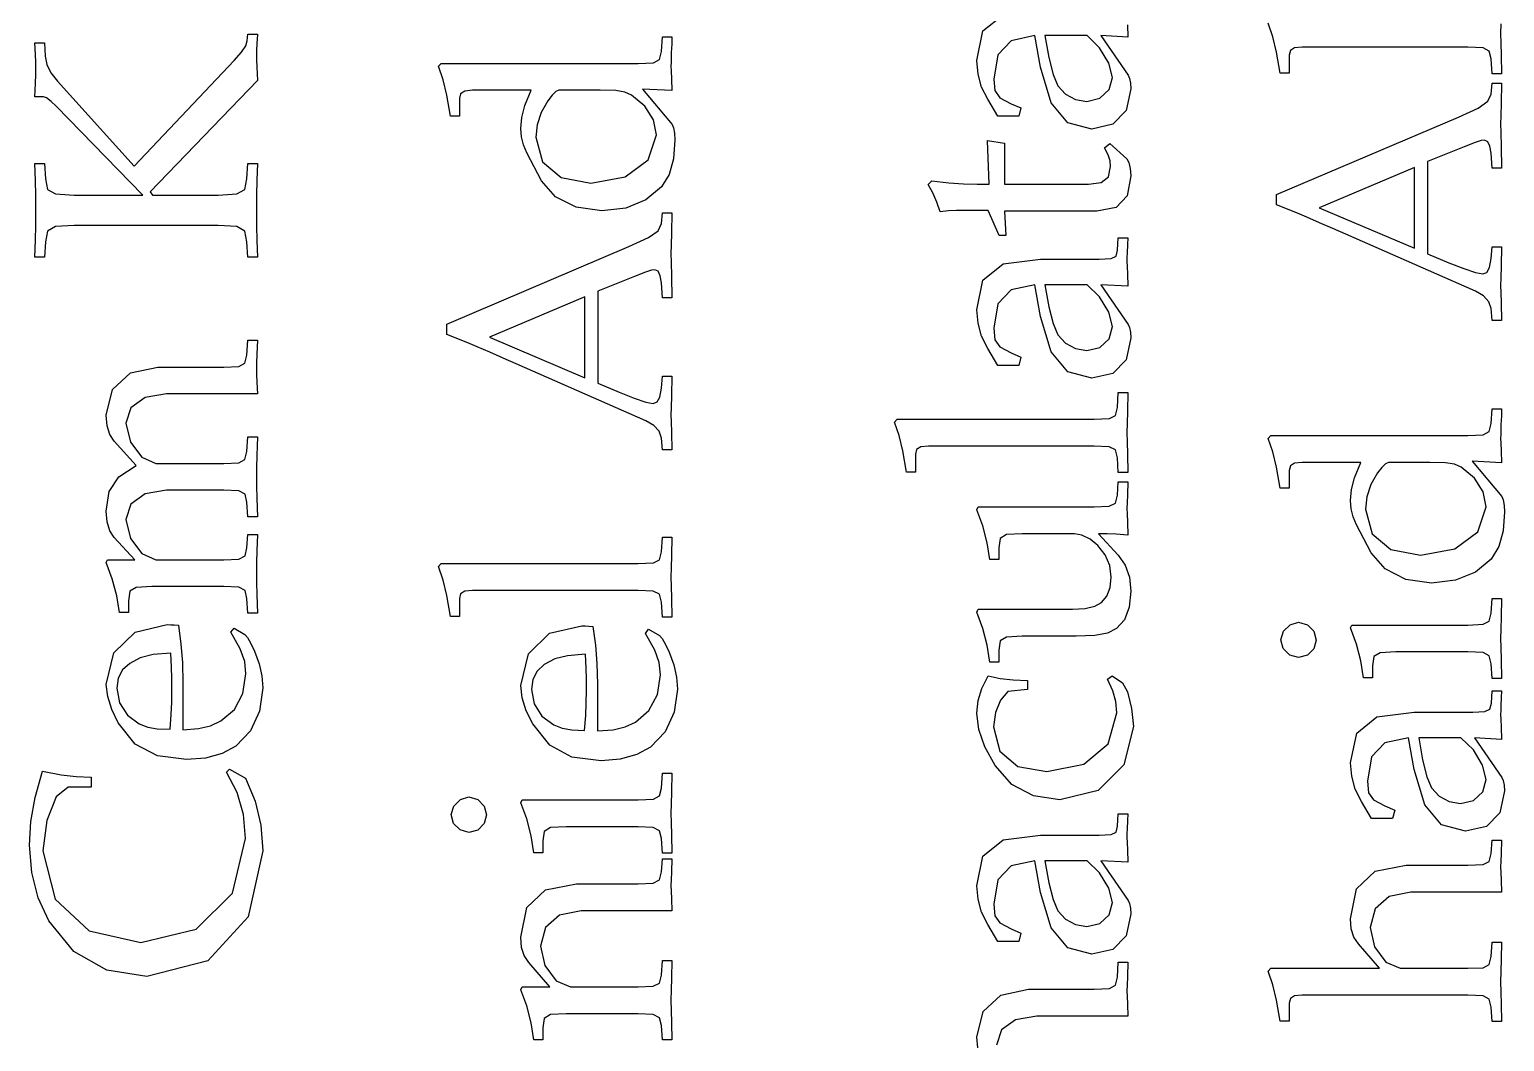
# Model space of a CAD drawing. Header units: metres. Extents: x -185 to 1201, y -340 to 309.
# Drawn here: x 918.22 to 963.02, y 42.49 to 73.24 of the extents above; entities that cross this region are included whole.
import ezdxf

# ---------------------------------------------------------------- set-up
doc = ezdxf.new("R2010")
doc.units = ezdxf.units.M

msp = doc.modelspace()

# ---------------------------------------------------------------- linework, layer by layer
for p, q in [((947.178, 73.192), (947.794, 73.681)), ((924.829, 72.8939), (924.848, 73.098)), ((924.848, 73.098), (925.14, 73.098)), ((925.14, 73.098), (925.124, 72.8002)), ((946.992, 72.2925), (947.178, 73.192)), ((948.751, 73.0508), (948.035, 72.8982)), ((948.926, 72.0883), (948.751, 73.0508)), ((950.346, 73.0508), (949.062, 73.0508)), ((949.062, 73.0508), (949.178, 72.3829)), ((950.722, 72.6796), (950.346, 73.0508)), ((951.58, 73.0023), (950.754, 73.0508)), ((950.754, 73.0508), (951.59, 71.8453)), ((951.564, 73.3803), (951.58, 73.0023)), ((955.985, 73.0181), (955.844, 73.4307)), ((962.905, 73.4098), (962.902, 73.1196)), ((962.902, 73.1196), (962.905, 72.8366)), ((918.399, 72.4826), (918.383, 72.8355)), ((918.383, 72.8355), (918.675, 72.8355)), ((918.675, 72.8355), (918.694, 72.4272)), ((924.657, 72.5489), (924.784, 72.7397)), ((924.784, 72.7397), (924.829, 72.8939)), ((925.114, 72.6083), (925.111, 72.466)), ((925.124, 72.8002), (925.114, 72.6083)), ((937.41, 72.5668), (937.44, 73.014)), ((937.44, 73.014), (937.731, 73.014)), ((937.719, 72.651), (937.712, 72.5473)), ((937.724, 72.813), (937.719, 72.651)), ((937.731, 73.014), (937.724, 72.813)), ((948.035, 72.8982), (947.633, 72.4711)), ((951.003, 72.2133), (950.722, 72.6796)), ((956.095, 72.5535), (955.985, 73.0181)), ((956.514, 72.5992), (956.476, 72.4585)), ((956.641, 72.6774), (956.514, 72.5992)), ((956.874, 72.7015), (956.641, 72.6774)), ((961.91, 72.7015), (956.874, 72.7015)), ((962.366, 72.6796), (961.91, 72.7015)), ((962.556, 72.5842), (962.366, 72.6796)), ((962.61, 72.3418), (962.556, 72.5842)), ((962.905, 72.8366), (962.915, 72.4563)), ((918.409, 72.2421), (918.399, 72.4826)), ((918.412, 72.0577), (918.409, 72.2421)), ((918.694, 72.4272), (918.74, 72.1766)), ((918.74, 72.1766), (918.862, 71.926)), ((921.397, 69.0827), (924.43, 72.291)), ((924.43, 72.291), (924.657, 72.5489)), ((925.111, 72.466), (925.114, 72.3292)), ((925.114, 72.3292), (925.124, 72.0973)), ((930.644, 72.1195), (930.722, 72.207)), ((930.722, 72.207), (936.71, 72.207)), ((936.71, 72.207), (937.169, 72.229)), ((937.169, 72.229), (937.354, 72.3244)), ((937.354, 72.3244), (937.41, 72.5668)), ((937.703, 72.229), (937.702, 72.1293)), ((937.705, 72.3698), (937.703, 72.229)), ((937.712, 72.5473), (937.705, 72.3698)), ((947.028, 71.8795), (946.992, 72.2925)), ((947.633, 72.4711), (947.507, 71.7286)), ((949.178, 72.3829), (949.309, 71.8683)), ((951.114, 71.7773), (951.003, 72.2133)), ((956.204, 71.914), (956.095, 72.5535)), ((956.476, 72.4585), (956.476, 71.914)), ((962.64, 71.8946), (962.61, 72.3418)), ((962.915, 72.4563), (962.931, 71.8946)), ((918.399, 71.5961), (918.409, 71.868)), ((918.409, 71.868), (918.412, 72.0577)), ((918.862, 71.926), (919.064, 71.6689)), ((925.14, 71.6883), (921.883, 68.3049)), ((925.124, 72.0973), (925.14, 71.6883)), ((930.785, 71.7069), (930.644, 72.1195)), ((930.895, 71.2424), (930.785, 71.7069)), ((937.702, 72.1293), (937.705, 71.9719)), ((937.705, 71.9719), (937.715, 71.7389)), ((937.715, 71.7389), (937.731, 71.3806)), ((947.137, 71.4902), (947.028, 71.8795)), ((947.507, 71.7286), (947.541, 71.3811)), ((949.247, 71.0142), (948.926, 72.0883)), ((949.309, 71.8683), (949.451, 71.5244)), ((951.007, 71.411), (951.114, 71.7773)), ((951.59, 71.8453), (951.632, 71.7502)), ((951.632, 71.7502), (951.659, 71.6098)), ((956.476, 71.914), (956.204, 71.914)), ((962.931, 71.8946), (962.64, 71.8946)), ((918.383, 71.1924), (918.399, 71.5961)), ((919.064, 71.6689), (921.397, 69.0827)), ((931.004, 70.6028), (930.895, 71.2424)), ((931.314, 71.2881), (931.276, 71.1473)), ((931.441, 71.3662), (931.314, 71.2881)), ((931.674, 71.3904), (931.441, 71.3662)), ((933.454, 71.3904), (931.674, 71.3904)), ((933.265, 70.924), (933.454, 71.3904)), ((934.091, 71.2391), (933.959, 71.0695)), ((934.207, 71.3504), (934.091, 71.2391)), ((934.299, 71.3904), (934.207, 71.3504)), ((935.554, 71.3904), (934.299, 71.3904)), ((936.032, 71.3806), (935.554, 71.3904)), ((936.3, 71.3385), (936.032, 71.3806)), ((936.506, 71.2445), (936.3, 71.3385)), ((936.906, 70.9125), (936.506, 71.2445)), ((937.731, 71.3806), (936.837, 71.4293)), ((936.837, 71.4293), (937.741, 70.3501)), ((947.322, 71.1161), (947.137, 71.4902)), ((947.541, 71.3811), (947.693, 71.1655)), ((949.451, 71.5244), (949.683, 71.2756)), ((949.683, 71.2756), (949.988, 71.1089)), ((950.728, 71.1485), (951.007, 71.411)), ((951.668, 71.4369), (951.527, 70.7737)), ((951.659, 71.6098), (951.668, 71.4369)), ((962.513, 71.0576), (962.61, 71.2758)), ((962.61, 71.2758), (962.64, 71.6063)), ((962.64, 71.6063), (962.931, 71.6063)), ((962.931, 71.6063), (962.915, 70.9967)), ((918.646, 71.1924), (918.383, 71.1924)), ((918.733, 71.1582), (918.646, 71.1924)), ((918.872, 71.0549), (918.733, 71.1582)), ((919.025, 70.9105), (918.872, 71.0549)), ((921.66, 68.2077), (919.025, 70.9105)), ((931.276, 71.1473), (931.276, 70.6028)), ((933.169, 70.5636), (933.265, 70.924)), ((933.959, 71.0695), (933.762, 70.7156)), ((937.17, 70.4941), (936.906, 70.9125)), ((947.633, 70.6008), (947.322, 71.1161)), ((947.693, 71.1655), (948.032, 70.98)), ((948.032, 70.98), (948.333, 70.8536)), ((948.333, 70.8536), (948.265, 70.6008)), ((949.752, 70.4046), (949.247, 71.0142)), ((949.988, 71.1089), (950.336, 71.0481)), ((950.336, 71.0481), (950.728, 71.1485)), ((961.619, 70.5758), (962.222, 70.8523)), ((962.222, 70.8523), (962.513, 71.0576)), ((962.915, 70.9967), (962.905, 70.6183)), ((931.276, 70.6028), (931.004, 70.6028)), ((933.142, 70.2334), (933.169, 70.5636)), ((933.641, 70.3443), (933.599, 69.9709)), ((933.762, 70.7156), (933.641, 70.3443)), ((937.265, 70.039), (937.17, 70.4941)), ((937.741, 70.3501), (937.779, 70.2529)), ((948.265, 70.6008), (947.633, 70.6008)), ((950.482, 70.2119), (949.752, 70.4046)), ((951.122, 70.3567), (950.482, 70.2119)), ((951.527, 70.7737), (951.122, 70.3567)), ((956.097, 68.223), (961.619, 70.5758)), ((962.905, 70.6183), (962.902, 70.3716)), ((962.902, 70.3716), (962.905, 70.1077)), ((933.162, 69.9792), (933.142, 70.2334)), ((933.223, 69.7358), (933.162, 69.9792)), ((933.599, 69.9709), (933.8, 69.219)), ((937.007, 69.2781), (937.265, 70.039)), ((937.779, 70.2529), (937.807, 70.0843)), ((937.807, 70.0843), (937.819, 69.8834)), ((962.905, 70.1077), (962.915, 69.6796)), ((933.327, 69.4945), (933.223, 69.7358)), ((933.774, 68.639), (933.327, 69.4945)), ((937.819, 69.8834), (937.776, 69.3076)), ((947.371, 68.5371), (947.312, 69.8691)), ((947.312, 69.8691), (947.837, 69.7816)), ((947.837, 69.7816), (947.837, 68.5371)), ((950.871, 69.6454), (951.036, 69.7719)), ((950.983, 69.4276), (950.871, 69.6454)), ((951.036, 69.7719), (951.551, 69.3052)), ((961.794, 69.6716), (960.676, 69.2244)), ((962.128, 69.8023), (961.794, 69.6716)), ((962.309, 69.8618), (962.128, 69.8023)), ((962.416, 69.8758), (962.309, 69.8618)), ((962.51, 69.8286), (962.416, 69.8758)), ((962.575, 69.6929), (962.51, 69.8286)), ((962.61, 69.4772), (962.575, 69.6929)), ((962.64, 69.0203), (962.61, 69.4772)), ((962.915, 69.6796), (962.931, 69.0203)), ((918.399, 68.6506), (918.383, 69.1702)), ((918.383, 69.1702), (918.675, 69.1702)), ((918.675, 69.1702), (918.704, 68.7035)), ((924.819, 68.7035), (924.848, 69.1702)), ((924.848, 69.1702), (925.14, 69.1702)), ((925.14, 69.1702), (925.124, 68.6571)), ((933.8, 69.219), (934.371, 68.7394)), ((936.307, 68.7614), (937.007, 69.2781)), ((937.776, 69.3076), (937.642, 68.8356)), ((951.04, 69.2508), (950.983, 69.4276)), ((950.987, 68.7647), (951.055, 69.0719)), ((951.055, 69.0719), (951.04, 69.2508)), ((951.551, 69.3052), (951.612, 69.1953)), ((951.612, 69.1953), (951.653, 69.0099)), ((951.653, 69.0099), (951.668, 68.7899)), ((960.287, 69.0494), (957.39, 67.8244)), ((960.287, 66.5896), (960.287, 69.0494)), ((960.676, 69.2244), (960.676, 66.4244)), ((962.931, 69.0203), (962.64, 69.0203)), ((918.409, 68.2023), (918.399, 68.6506)), ((918.704, 68.7035), (918.767, 68.3784)), ((924.759, 68.3784), (924.819, 68.7035)), ((925.124, 68.6571), (925.114, 68.2088)), ((934.194, 68.1514), (933.774, 68.639)), ((934.371, 68.7394), (935.272, 68.5709)), ((935.272, 68.5709), (936.307, 68.7614)), ((937.642, 68.8356), (937.41, 68.4543)), ((945.514, 68.5274), (945.621, 68.6441)), ((945.621, 68.6441), (946.141, 68.5818)), ((946.141, 68.5818), (946.591, 68.5475)), ((946.591, 68.5475), (947.001, 68.5371)), ((950.385, 68.5371), (950.77, 68.5915)), ((950.77, 68.5915), (950.987, 68.7647)), ((951.668, 68.7899), (951.561, 68.1799)), ((918.412, 67.741), (918.409, 68.2023)), ((918.767, 68.3784), (919.011, 68.2412)), ((919.011, 68.2412), (919.579, 68.2077)), ((919.579, 68.2077), (921.66, 68.2077)), ((921.883, 68.3049), (921.951, 68.2077)), ((921.951, 68.2077), (923.944, 68.2077)), ((923.944, 68.2077), (924.517, 68.2412)), ((924.517, 68.2412), (924.759, 68.3784)), ((925.114, 68.2088), (925.111, 67.741)), ((934.826, 67.8367), (934.194, 68.1514)), ((937.41, 68.4543), (936.942, 68.0578)), ((945.653, 68.2721), (945.514, 68.5274)), ((945.777, 67.9952), (945.653, 68.2721)), ((947.001, 68.5371), (947.371, 68.5371)), ((947.837, 68.5371), (950.385, 68.5371)), ((951.561, 68.1799), (951.224, 67.8313)), ((956.097, 67.9119), (956.097, 68.223)), ((918.409, 67.2866), (918.412, 67.741)), ((925.111, 67.741), (925.114, 67.2758)), ((935.602, 67.7251), (934.826, 67.8367)), ((936.33, 67.8104), (935.602, 67.7251)), ((936.942, 68.0578), (936.33, 67.8104)), ((937.41, 67.3404), (937.44, 67.671)), ((937.44, 67.671), (937.731, 67.671)), ((937.731, 67.671), (937.715, 67.0614)), ((945.883, 67.701), (945.777, 67.9952)), ((946.136, 67.724), (945.883, 67.701)), ((946.379, 67.7363), (946.136, 67.724)), ((946.651, 67.7399), (946.379, 67.7363)), ((947.332, 67.7399), (946.651, 67.7399)), ((947.672, 66.9816), (947.332, 67.7399)), ((950.637, 67.7204), (947.837, 67.7204)), ((947.837, 67.7204), (947.876, 66.9816)), ((951.224, 67.8313), (950.637, 67.7204)), ((956.474, 67.7596), (956.097, 67.9119)), ((956.798, 67.6267), (956.474, 67.7596)), ((957.39, 67.8244), (960.287, 66.5896)), ((918.399, 66.8409), (918.409, 67.2866)), ((919.009, 67.2506), (918.769, 67.1134)), ((919.579, 67.2841), (919.009, 67.2506)), ((923.944, 67.2841), (919.579, 67.2841)), ((924.512, 67.2506), (923.944, 67.2841)), ((924.757, 67.1134), (924.512, 67.2506)), ((925.114, 67.2758), (925.124, 66.8322)), ((937.313, 67.1222), (937.41, 67.3404)), ((957.02, 67.5328), (956.798, 67.6267)), ((957.399, 67.3667), (957.02, 67.5328)), ((957.805, 67.1899), (957.399, 67.3667)), ((918.383, 66.3216), (918.399, 66.8409)), ((918.704, 66.7883), (918.675, 66.3216)), ((918.769, 67.1134), (918.704, 66.7883)), ((924.819, 66.7883), (924.757, 67.1134)), ((924.848, 66.3216), (924.819, 66.7883)), ((925.124, 66.8322), (925.14, 66.3216)), ((936.419, 66.6404), (937.022, 66.917)), ((937.022, 66.917), (937.313, 67.1222)), ((937.715, 67.0614), (937.705, 66.6829)), ((947.876, 66.9816), (947.672, 66.9816)), ((951.269, 66.5337), (951.289, 66.9129)), ((951.289, 66.9129), (951.58, 66.9129)), ((951.58, 66.9129), (951.571, 66.7087)), ((958.197, 67.0174), (957.805, 67.1899)), ((962.134, 65.2869), (958.197, 67.0174)), ((918.675, 66.3216), (918.383, 66.3216)), ((925.14, 66.3216), (924.848, 66.3216)), ((930.897, 64.2876), (936.419, 66.6404)), ((937.705, 66.6829), (937.702, 66.4362)), ((937.702, 66.4362), (937.705, 66.1723)), ((951.07, 66.2802), (951.222, 66.353)), ((951.222, 66.353), (951.269, 66.5337)), ((951.552, 66.3098), (951.551, 66.1935)), ((951.557, 66.4563), (951.552, 66.3098)), ((951.571, 66.7087), (951.557, 66.4563)), ((960.676, 66.4244), (961.327, 66.1521)), ((962.61, 66.2786), (962.64, 66.6383)), ((962.64, 66.6383), (962.931, 66.6383)), ((962.931, 66.6383), (962.915, 66.0546)), ((936.928, 65.8669), (936.594, 65.7362)), ((937.109, 65.9264), (936.928, 65.8669)), ((937.216, 65.9404), (937.109, 65.9264)), ((937.31, 65.8932), (937.216, 65.9404)), ((937.375, 65.7575), (937.31, 65.8932)), ((937.705, 66.1723), (937.715, 65.7442)), ((947.178, 65.6249), (947.794, 66.1139)), ((947.794, 66.1139), (948.926, 66.2615)), ((948.926, 66.2615), (950.705, 66.2615)), ((950.705, 66.2615), (951.07, 66.2802)), ((951.551, 66.1935), (951.554, 66.0422)), ((951.554, 66.0422), (951.564, 65.8132)), ((961.327, 66.1521), (961.784, 65.9732)), ((961.784, 65.9732), (962.14, 65.8547)), ((962.486, 65.8573), (962.567, 66.0063)), ((962.567, 66.0063), (962.61, 66.2786)), ((962.915, 66.0546), (962.905, 65.6826)), ((936.594, 65.7362), (935.476, 65.289)), ((937.41, 65.5418), (937.375, 65.7575)), ((937.44, 65.0849), (937.41, 65.5418)), ((937.715, 65.7442), (937.731, 65.0849)), ((946.992, 64.7254), (947.178, 65.6249)), ((948.751, 65.4837), (948.035, 65.3311)), ((948.926, 64.5212), (948.751, 65.4837)), ((950.346, 65.4837), (949.062, 65.4837)), ((949.062, 65.4837), (949.178, 64.8158)), ((950.722, 65.1125), (950.346, 65.4837)), ((951.58, 65.4352), (950.754, 65.4837)), ((950.754, 65.4837), (951.59, 64.2782)), ((951.564, 65.8132), (951.58, 65.4352)), ((962.14, 65.8547), (962.358, 65.8119)), ((962.358, 65.8119), (962.486, 65.8573)), ((962.905, 65.6826), (962.902, 65.4619)), ((962.902, 65.4619), (962.905, 65.252)), ((935.087, 65.114), (932.19, 63.889)), ((935.087, 62.6543), (935.087, 65.114)), ((935.476, 65.289), (935.476, 62.489)), ((937.731, 65.0849), (937.44, 65.0849)), ((948.035, 65.3311), (947.633, 64.904)), ((951.003, 64.6462), (950.722, 65.1125)), ((962.379, 65.1465), (962.134, 65.2869)), ((962.541, 64.9671), (962.379, 65.1465)), ((962.61, 64.7619), (962.541, 64.9671)), ((962.905, 65.252), (962.915, 64.9297)), ((947.028, 64.3124), (946.992, 64.7254)), ((947.633, 64.904), (947.507, 64.1615)), ((949.247, 63.4471), (948.926, 64.5212)), ((949.178, 64.8158), (949.309, 64.3012)), ((951.114, 64.2102), (951.003, 64.6462)), ((962.64, 64.4021), (962.61, 64.7619)), ((962.915, 64.9297), (962.931, 64.4021)), ((930.897, 63.9765), (930.897, 64.2876)), ((947.137, 63.9232), (947.028, 64.3124)), ((947.507, 64.1615), (947.541, 63.814)), ((949.309, 64.3012), (949.451, 63.9573)), ((951.007, 63.8439), (951.114, 64.2102)), ((951.59, 64.2782), (951.632, 64.1831)), ((951.632, 64.1831), (951.659, 64.0427)), ((962.931, 64.4021), (962.64, 64.4021)), ((924.819, 63.3423), (924.848, 63.7993)), ((924.848, 63.7993), (925.14, 63.7993)), ((925.14, 63.7993), (925.124, 63.3697)), ((931.274, 63.8242), (930.897, 63.9765)), ((931.598, 63.6914), (931.274, 63.8242)), ((931.82, 63.5974), (931.598, 63.6914)), ((932.19, 63.889), (935.087, 62.6543)), ((947.322, 63.549), (947.137, 63.9232)), ((947.541, 63.814), (947.693, 63.5983)), ((949.451, 63.9573), (949.683, 63.7085)), ((949.683, 63.7085), (949.988, 63.5418)), ((950.728, 63.5814), (951.007, 63.8439)), ((951.668, 63.8698), (951.527, 63.2066)), ((951.659, 64.0427), (951.668, 63.8698)), ((924.763, 63.1), (924.819, 63.3423)), ((925.124, 63.3697), (925.114, 63.1043)), ((932.199, 63.4314), (931.82, 63.5974)), ((932.605, 63.2546), (932.199, 63.4314)), ((932.997, 63.0821), (932.605, 63.2546)), ((947.633, 63.0338), (947.322, 63.549)), ((947.693, 63.5983), (948.032, 63.4129)), ((948.032, 63.4129), (948.333, 63.2865)), ((948.333, 63.2865), (948.265, 63.0338)), ((949.752, 62.8375), (949.247, 63.4471)), ((949.988, 63.5418), (950.336, 63.481)), ((950.336, 63.481), (950.728, 63.5814)), ((951.527, 63.2066), (951.122, 62.7896)), ((920.743, 62.2999), (921.283, 62.8033)), ((921.283, 62.8033), (922.116, 62.9826)), ((922.116, 62.9826), (924.119, 62.9826)), ((924.119, 62.9826), (924.577, 63.0046)), ((924.577, 63.0046), (924.763, 63.1)), ((925.114, 63.1043), (925.111, 62.9339)), ((925.111, 62.9339), (925.114, 62.7586)), ((925.114, 62.7586), (925.124, 62.5227)), ((936.934, 61.3515), (932.997, 63.0821)), ((948.265, 63.0338), (947.633, 63.0338)), ((950.482, 62.6448), (949.752, 62.8375)), ((951.122, 62.7896), (950.482, 62.6448)), ((920.551, 61.5243), (920.743, 62.2999)), ((925.124, 62.5227), (925.14, 62.1659)), ((935.476, 62.489), (936.127, 62.2168)), ((937.367, 62.071), (937.41, 62.3432)), ((937.41, 62.3432), (937.44, 62.7029)), ((937.44, 62.7029), (937.731, 62.7029)), ((937.731, 62.7029), (937.715, 62.1192)), ((921.73, 62.0532), (921.3, 61.7439)), ((922.379, 62.1659), (921.73, 62.0532)), ((925.14, 62.1659), (922.379, 62.1659)), ((936.127, 62.2168), (936.584, 62.0378)), ((936.584, 62.0378), (936.94, 61.9194)), ((936.94, 61.9194), (937.158, 61.8765)), ((937.158, 61.8765), (937.286, 61.9219)), ((937.286, 61.9219), (937.367, 62.071)), ((937.715, 62.1192), (937.705, 61.7473)), ((951.26, 61.7584), (951.289, 62.2056)), ((951.289, 62.2056), (951.58, 62.2056)), ((951.58, 62.2056), (951.564, 61.6442)), ((920.577, 61.2009), (920.551, 61.5243)), ((921.3, 61.7439), (921.144, 61.2812)), ((937.705, 61.7473), (937.702, 61.5265)), ((937.702, 61.5265), (937.705, 61.3166)), ((944.493, 61.3111), (944.571, 61.3986)), ((944.571, 61.3986), (950.56, 61.3986)), ((950.56, 61.3986), (951.018, 61.4206)), ((951.018, 61.4206), (951.203, 61.516)), ((951.203, 61.516), (951.26, 61.7584)), ((951.564, 61.6442), (951.554, 61.2665)), ((962.61, 61.2637), (962.64, 61.7109)), ((962.64, 61.7109), (962.931, 61.7109)), ((962.924, 61.51), (962.919, 61.3479)), ((962.931, 61.7109), (962.924, 61.51)), ((920.658, 60.9337), (920.577, 61.2009)), ((920.794, 60.7271), (920.658, 60.9337)), ((921.144, 61.2812), (921.284, 60.7043)), ((937.179, 61.2111), (936.934, 61.3515)), ((937.341, 61.0318), (937.179, 61.2111)), ((937.41, 60.8265), (937.341, 61.0318)), ((937.705, 61.3166), (937.715, 60.9943)), ((937.715, 60.9943), (937.731, 60.4668)), ((944.634, 60.8985), (944.493, 61.3111)), ((951.554, 61.2665), (951.551, 60.9903)), ((951.551, 60.9903), (951.554, 60.7141)), ((962.369, 60.9259), (962.554, 61.0214)), ((962.554, 61.0214), (962.61, 61.2637)), ((962.905, 61.0667), (962.903, 60.9259)), ((962.912, 61.2442), (962.905, 61.0667)), ((962.919, 61.3479), (962.912, 61.2442)), ((921.455, 59.9881), (920.794, 60.7271)), ((921.284, 60.7043), (921.627, 60.2441)), ((924.819, 60.4159), (924.848, 60.8631)), ((924.848, 60.8631), (925.14, 60.8631)), ((925.14, 60.8631), (925.124, 60.2974)), ((937.44, 60.4668), (937.41, 60.8265)), ((944.744, 60.434), (944.634, 60.8985)), ((945.29, 60.5578), (945.163, 60.4797)), ((945.523, 60.5819), (945.29, 60.5578)), ((950.56, 60.5819), (945.523, 60.5819)), ((951.015, 60.56), (950.56, 60.5819)), ((951.206, 60.4646), (951.015, 60.56)), ((951.554, 60.7141), (951.564, 60.3364)), ((955.844, 60.8165), (955.922, 60.904)), ((955.985, 60.4038), (955.844, 60.8165)), ((955.922, 60.904), (961.91, 60.904)), ((961.91, 60.904), (962.369, 60.9259)), ((962.903, 60.9259), (962.902, 60.8262)), ((962.902, 60.8262), (962.905, 60.6688)), ((962.905, 60.6688), (962.915, 60.4358)), ((921.627, 60.2441), (922.058, 60.0562)), ((922.058, 60.0562), (924.119, 60.0562)), ((924.119, 60.0562), (924.577, 60.0781)), ((924.577, 60.0781), (924.763, 60.1736)), ((924.763, 60.1736), (924.819, 60.4159)), ((925.124, 60.2974), (925.114, 59.9219)), ((937.731, 60.4668), (937.44, 60.4668)), ((944.853, 59.7944), (944.744, 60.434)), ((945.163, 60.4797), (945.125, 60.3389)), ((945.125, 60.3389), (945.125, 59.7944)), ((951.26, 60.2223), (951.206, 60.4646)), ((951.289, 59.7751), (951.26, 60.2223)), ((951.564, 60.3364), (951.58, 59.7751)), ((956.095, 59.9393), (955.985, 60.4038)), ((956.641, 60.0632), (956.514, 59.985)), ((956.874, 60.0873), (956.641, 60.0632)), ((958.654, 60.0873), (956.874, 60.0873)), ((958.465, 59.621), (958.654, 60.0873)), ((959.407, 60.0473), (959.291, 59.9361)), ((959.499, 60.0873), (959.407, 60.0473)), ((960.754, 60.0873), (959.499, 60.0873)), ((961.232, 60.0775), (960.754, 60.0873)), ((961.5, 60.0354), (961.232, 60.0775)), ((961.706, 59.9415), (961.5, 60.0354)), ((962.931, 60.0775), (962.037, 60.1262)), ((962.037, 60.1262), (962.941, 59.047)), ((962.915, 60.4358), (962.931, 60.0775)), ((920.641, 59.1988), (920.931, 59.6432)), ((920.931, 59.6432), (921.455, 59.9881)), ((925.114, 59.9219), (925.111, 59.6479)), ((925.111, 59.6479), (925.114, 59.3717)), ((945.125, 59.7944), (944.853, 59.7944)), ((951.58, 59.7751), (951.289, 59.7751)), ((956.204, 59.2998), (956.095, 59.9393)), ((956.514, 59.985), (956.476, 59.8442)), ((956.476, 59.8442), (956.476, 59.2998)), ((958.369, 59.2605), (958.465, 59.621)), ((959.159, 59.7665), (958.962, 59.4125)), ((959.291, 59.9361), (959.159, 59.7665)), ((962.106, 59.6095), (961.706, 59.9415)), ((962.37, 59.191), (962.106, 59.6095)), ((920.551, 58.6076), (920.641, 59.1988)), ((922.379, 59.2395), (921.73, 59.1268)), ((924.119, 59.2395), (922.379, 59.2395)), ((924.575, 59.2197), (924.119, 59.2395)), ((924.765, 59.12), (924.575, 59.2197)), ((925.114, 59.3717), (925.124, 58.994)), ((951.26, 59.0958), (951.289, 59.4944)), ((951.289, 59.4944), (951.58, 59.4944)), ((951.58, 59.4944), (951.564, 59.1015)), ((956.476, 59.2998), (956.204, 59.2998)), ((958.342, 58.9303), (958.369, 59.2605)), ((958.962, 59.4125), (958.841, 59.0412)), ((962.465, 58.7359), (962.37, 59.191)), ((921.3, 58.8175), (921.144, 58.3548)), ((921.73, 59.1268), (921.3, 58.8175)), ((924.819, 58.8798), (924.765, 59.12)), ((924.848, 58.4326), (924.819, 58.8798)), ((925.124, 58.994), (925.14, 58.4326)), ((946.992, 58.6485), (947.03, 58.736)), ((947.03, 58.736), (950.56, 58.736)), ((950.56, 58.736), (951.015, 58.7537)), ((951.015, 58.7537), (951.206, 58.8513)), ((951.206, 58.8513), (951.26, 59.0958)), ((951.554, 58.8534), (951.551, 58.6875)), ((951.564, 59.1015), (951.554, 58.8534)), ((958.362, 58.6761), (958.342, 58.9303)), ((958.841, 59.0412), (958.799, 58.6678)), ((962.207, 57.975), (962.465, 58.7359)), ((962.941, 59.047), (962.979, 58.9498)), ((962.979, 58.9498), (963.007, 58.7813)), ((963.007, 58.7813), (963.019, 58.5803)), ((920.577, 58.2774), (920.551, 58.6076)), ((920.658, 58.0077), (920.577, 58.2774)), ((921.144, 58.3548), (921.284, 57.778)), ((925.14, 58.4326), (924.848, 58.4326)), ((947.173, 58.156), (946.992, 58.6485)), ((951.551, 58.6875), (951.554, 58.5193)), ((951.554, 58.5193), (951.564, 58.2755)), ((951.564, 58.2755), (951.58, 57.8805)), ((958.423, 58.4327), (958.362, 58.6761)), ((958.527, 58.1915), (958.423, 58.4327)), ((958.799, 58.6678), (959, 57.916)), ((963.019, 58.5803), (962.976, 58.0046)), ((920.794, 57.8006), (920.658, 58.0077)), ((921.416, 57.1298), (920.794, 57.8006)), ((924.819, 57.4895), (924.848, 57.8979)), ((924.848, 57.8979), (925.14, 57.8979)), ((925.14, 57.8979), (925.124, 57.4013)), ((937.41, 57.372), (937.44, 57.8192)), ((937.44, 57.8192), (937.731, 57.8192)), ((937.731, 57.8192), (937.715, 57.2579)), ((947.306, 57.6439), (947.173, 58.156)), ((947.896, 57.8927), (947.704, 57.7775)), ((948.372, 57.9193), (947.896, 57.8927)), ((949.957, 57.9193), (948.372, 57.9193)), ((950.186, 57.8758), (949.957, 57.9193)), ((950.431, 57.7523), (950.186, 57.8758)), ((950.952, 57.9158), (950.686, 57.9193)), ((950.686, 57.9193), (951.289, 57.268)), ((951.223, 57.9035), (950.952, 57.9158)), ((951.58, 57.8805), (951.223, 57.9035)), ((958.974, 57.3359), (958.527, 58.1915)), ((959, 57.916), (959.571, 57.4363)), ((961.507, 57.4583), (962.207, 57.975)), ((962.976, 58.0046), (962.842, 57.5325)), ((921.284, 57.778), (921.627, 57.3178)), ((924.765, 57.245), (924.819, 57.4895)), ((925.124, 57.4013), (925.114, 57.043)), ((937.354, 57.1297), (937.41, 57.372)), ((947.39, 57.1319), (947.306, 57.6439)), ((947.704, 57.7775), (947.662, 57.4916)), ((947.662, 57.4916), (947.662, 57.1319)), ((950.667, 57.5597), (950.431, 57.7523)), ((950.893, 57.2734), (950.667, 57.5597)), ((959.571, 57.4363), (960.472, 57.2678)), ((960.472, 57.2678), (961.507, 57.4583)), ((962.842, 57.5325), (962.61, 57.1512)), ((920.551, 57.0423), (920.59, 57.1298)), ((920.732, 56.5497), (920.551, 57.0423)), ((920.59, 57.1298), (921.416, 57.1298)), ((921.627, 57.3178), (922.058, 57.1298)), ((922.058, 57.1298), (924.119, 57.1298)), ((924.119, 57.1298), (924.575, 57.1475)), ((924.575, 57.1475), (924.765, 57.245)), ((925.114, 57.043), (925.111, 56.7409)), ((930.644, 56.9248), (930.722, 57.0123)), ((930.785, 56.5121), (930.644, 56.9248)), ((930.722, 57.0123), (936.71, 57.0123)), ((936.71, 57.0123), (937.169, 57.0343)), ((937.169, 57.0343), (937.354, 57.1297)), ((937.715, 57.2579), (937.705, 56.8802)), ((947.662, 57.1319), (947.39, 57.1319)), ((951.029, 56.9547), (950.893, 57.2734)), ((951.075, 56.5972), (951.029, 56.9547)), ((951.289, 57.268), (951.495, 56.9641)), ((951.495, 56.9641), (951.624, 56.5997)), ((959.394, 56.8484), (958.974, 57.3359)), ((962.61, 57.1512), (962.142, 56.7547)), ((920.866, 56.0377), (920.732, 56.5497)), ((925.111, 56.7409), (925.114, 56.4467)), ((930.895, 56.0476), (930.785, 56.5121)), ((937.705, 56.8802), (937.702, 56.604)), ((937.702, 56.604), (937.705, 56.3278)), ((951.04, 56.2814), (951.075, 56.5972)), ((951.624, 56.5997), (951.668, 56.1791)), ((960.026, 56.5336), (959.394, 56.8484)), ((960.802, 56.422), (960.026, 56.5336)), ((961.53, 56.5073), (960.802, 56.422)), ((962.142, 56.7547), (961.53, 56.5073)), ((920.95, 55.5256), (920.866, 56.0377)), ((921.263, 56.1712), (921.222, 55.8854)), ((921.456, 56.2865), (921.263, 56.1712)), ((921.932, 56.3131), (921.456, 56.2865)), ((924.119, 56.3131), (921.932, 56.3131)), ((924.575, 56.2912), (924.119, 56.3131)), ((924.765, 56.1957), (924.575, 56.2912)), ((924.819, 55.9534), (924.765, 56.1957)), ((925.114, 56.4467), (925.124, 56.0661)), ((925.124, 56.0661), (925.14, 55.5062)), ((931.004, 55.4081), (930.895, 56.0476)), ((931.314, 56.0934), (931.276, 55.9526)), ((931.441, 56.1715), (931.314, 56.0934)), ((931.674, 56.1956), (931.441, 56.1715)), ((936.71, 56.1956), (931.674, 56.1956)), ((937.166, 56.1737), (936.71, 56.1956)), ((937.356, 56.0783), (937.166, 56.1737)), ((937.41, 55.8359), (937.356, 56.0783)), ((937.705, 56.3278), (937.715, 55.9501)), ((950.783, 55.8291), (950.941, 56.0217)), ((950.941, 56.0217), (951.04, 56.2814)), ((951.668, 56.1791), (951.619, 55.6854)), ((921.222, 55.8854), (921.222, 55.5256)), ((924.848, 55.5062), (924.819, 55.9534)), ((931.276, 55.9526), (931.276, 55.4081)), ((937.44, 55.3887), (937.41, 55.8359)), ((937.715, 55.9501), (937.731, 55.3887)), ((946.992, 55.5375), (947.03, 55.625)), ((947.03, 55.625), (949.898, 55.625)), ((949.898, 55.625), (950.283, 55.6476)), ((950.283, 55.6476), (950.58, 55.7157)), ((950.58, 55.7157), (950.783, 55.8291)), ((951.619, 55.6854), (951.473, 55.3084)), ((962.61, 55.5063), (962.64, 55.9536)), ((962.64, 55.9536), (962.931, 55.9536)), ((962.931, 55.9536), (962.915, 55.3922)), ((921.222, 55.5256), (920.95, 55.5256)), ((921.423, 54.9312), (922.398, 55.1584)), ((922.398, 55.1584), (922.508, 55.1555)), ((922.508, 55.1555), (922.616, 55.1483)), ((922.616, 55.1483), (922.739, 55.1389)), ((922.739, 55.1389), (922.817, 54.566)), ((925.14, 55.5062), (924.848, 55.5062)), ((931.276, 55.4081), (931.004, 55.4081)), ((934.014, 54.8979), (934.99, 55.1251)), ((934.99, 55.1251), (935.1, 55.1223)), ((935.1, 55.1223), (935.207, 55.1151)), ((935.207, 55.1151), (935.33, 55.1057)), ((935.33, 55.1057), (935.408, 54.5328)), ((937.731, 55.3887), (937.44, 55.3887)), ((947.173, 55.0448), (946.992, 55.5375)), ((951.473, 55.3084), (951.23, 55.0416)), ((956.304, 54.959), (956.505, 55.156)), ((956.505, 55.156), (956.767, 55.2341)), ((956.767, 55.2341), (957.031, 55.1556)), ((957.031, 55.1556), (957.226, 54.9561)), ((958.342, 55.0591), (958.381, 55.1466)), ((958.381, 55.1466), (961.91, 55.1466)), ((961.91, 55.1466), (962.369, 55.1686)), ((962.369, 55.1686), (962.554, 55.264)), ((962.554, 55.264), (962.61, 55.5063)), ((962.915, 55.3922), (962.905, 55.0145)), ((920.782, 54.2999), (921.423, 54.9312)), ((924.333, 54.925), (924.43, 55.0514)), ((924.616, 54.4181), (924.333, 54.925)), ((924.43, 55.0514), (924.761, 54.857)), ((924.761, 54.857), (924.839, 54.7648)), ((924.839, 54.7648), (924.942, 54.5862)), ((933.373, 54.2667), (934.014, 54.8979)), ((936.924, 54.8918), (937.022, 55.0182)), ((937.207, 54.3848), (936.924, 54.8918)), ((937.022, 55.0182), (937.352, 54.8238)), ((937.352, 54.8238), (937.43, 54.7316)), ((937.43, 54.7316), (937.534, 54.553)), ((947.306, 54.5328), (947.173, 55.0448)), ((947.704, 54.6664), (947.662, 54.3805)), ((947.896, 54.7816), (947.704, 54.6664)), ((948.372, 54.8083), (947.896, 54.7816)), ((950.005, 54.8083), (948.372, 54.8083)), ((950.571, 54.8299), (950.005, 54.8083)), ((950.956, 54.9033), (950.571, 54.8299)), ((951.23, 55.0416), (950.956, 54.9033)), ((956.223, 54.6994), (956.304, 54.959)), ((956.299, 54.4286), (956.223, 54.6994)), ((957.226, 54.9561), (957.302, 54.6897)), ((957.302, 54.6897), (957.226, 54.4258)), ((958.524, 54.5666), (958.342, 55.0591)), ((962.905, 55.0145), (962.902, 54.7383)), ((962.902, 54.7383), (962.905, 54.4621)), ((920.551, 53.3403), (920.782, 54.2999)), ((921.972, 54.247), (921.584, 54.1512)), ((922.515, 54.2931), (921.972, 54.247)), ((922.531, 53.8704), (922.515, 54.2931)), ((922.817, 54.566), (922.861, 54.0105)), ((924.754, 54.0385), (924.616, 54.4181)), ((924.942, 54.5862), (925.053, 54.3514)), ((925.053, 54.3514), (925.196, 53.9665)), ((933.142, 53.3071), (933.373, 54.2667)), ((934.563, 54.2138), (934.175, 54.118)), ((935.106, 54.2599), (934.563, 54.2138)), ((935.123, 53.8371), (935.106, 54.2599)), ((935.408, 54.5328), (935.452, 53.9772)), ((937.345, 54.0053), (937.207, 54.3848)), ((937.534, 54.553), (937.644, 54.3182)), ((937.644, 54.3182), (937.787, 53.9333)), ((947.39, 54.0208), (947.306, 54.5328)), ((947.662, 54.3805), (947.662, 54.0208)), ((956.497, 54.2313), (956.299, 54.4286)), ((956.767, 54.1549), (956.497, 54.2313)), ((957.031, 54.2309), (956.767, 54.1549)), ((957.226, 54.4258), (957.031, 54.2309)), ((958.657, 54.0545), (958.524, 54.5666)), ((959.247, 54.3033), (959.055, 54.1881)), ((959.723, 54.3299), (959.247, 54.3033)), ((961.91, 54.3299), (959.723, 54.3299)), ((962.366, 54.3102), (961.91, 54.3299)), ((962.556, 54.2104), (962.366, 54.3102)), ((962.61, 53.9703), (962.556, 54.2104)), ((962.905, 54.4621), (962.915, 54.0844)), ((921.043, 53.7811), (920.915, 53.5283)), ((921.261, 53.982), (921.043, 53.7811)), ((921.584, 54.1512), (921.261, 53.982)), ((922.541, 53.5362), (922.531, 53.8704)), ((922.861, 54.0105), (922.875, 53.3792)), ((924.79, 53.6611), (924.754, 54.0385)), ((925.196, 53.9665), (925.279, 53.5988)), ((933.852, 53.9488), (933.635, 53.7479)), ((934.175, 54.118), (933.852, 53.9488)), ((935.132, 53.503), (935.123, 53.8371)), ((935.452, 53.9772), (935.466, 53.346)), ((937.381, 53.6279), (937.345, 54.0053)), ((937.787, 53.9333), (937.87, 53.5656)), ((947.662, 54.0208), (947.39, 54.0208)), ((958.741, 53.5424), (958.657, 54.0545)), ((959.055, 54.1881), (959.013, 53.9022)), ((959.013, 53.9022), (959.013, 53.5424)), ((962.64, 53.523), (962.61, 53.9703)), ((962.915, 54.0844), (962.931, 53.523)), ((920.593, 52.9709), (920.551, 53.3403)), ((920.915, 53.5283), (920.872, 53.2236)), ((922.544, 53.2042), (922.541, 53.5362)), ((922.875, 53.3792), (922.875, 51.9598)), ((924.699, 53.0703), (924.79, 53.6611)), ((925.279, 53.5988), (925.305, 53.2334)), ((933.506, 53.4951), (933.463, 53.1904)), ((933.635, 53.7479), (933.506, 53.4951)), ((935.135, 53.171), (935.132, 53.503)), ((935.466, 53.346), (935.466, 51.9266)), ((937.291, 53.037), (937.381, 53.6279)), ((937.87, 53.5656), (937.897, 53.2001)), ((947.14, 53.2215), (947.332, 53.5981)), ((947.332, 53.5981), (947.698, 53.5239)), ((947.698, 53.5239), (948.097, 53.4778)), ((948.097, 53.4778), (948.528, 53.462)), ((948.528, 53.462), (948.528, 53.1898)), ((950.958, 53.5009), (951.104, 53.5981)), ((951.118, 53.1498), (950.958, 53.5009)), ((951.104, 53.5981), (951.415, 53.3939)), ((951.415, 53.3939), (951.566, 53.1178)), ((959.013, 53.5424), (958.741, 53.5424)), ((962.931, 53.523), (962.64, 53.523)), ((920.714, 52.5755), (920.593, 52.9709)), ((920.872, 53.2236), (920.956, 52.7818)), ((922.54, 52.8002), (922.544, 53.2042)), ((924.44, 52.5831), (924.699, 53.0703)), ((925.305, 53.2334), (925.208, 52.5327)), ((933.184, 52.9377), (933.142, 53.3071)), ((933.305, 52.5423), (933.184, 52.9377)), ((933.463, 53.1904), (933.547, 52.7486)), ((935.131, 52.767), (935.135, 53.171)), ((937.031, 52.5499), (937.291, 53.037)), ((937.897, 53.2001), (937.799, 52.4994)), ((947.028, 52.8534), (947.14, 53.2215)), ((947.935, 53.1217), (947.709, 52.8639)), ((948.528, 53.1898), (947.935, 53.1217)), ((951.21, 52.8181), (951.118, 53.1498)), ((951.566, 53.1178), (951.692, 52.6104)), ((962.62, 52.7716), (962.64, 53.1508)), ((962.64, 53.1508), (962.931, 53.1508)), ((962.922, 52.9466), (962.908, 52.6942)), ((962.931, 53.1508), (962.922, 52.9466)), ((920.911, 52.1736), (920.714, 52.5755)), ((920.956, 52.7818), (921.19, 52.4113)), ((922.486, 51.9792), (922.523, 52.4286)), ((922.523, 52.4286), (922.54, 52.8002)), ((924.032, 52.232), (924.44, 52.5831)), ((925.208, 52.5327), (924.929, 51.9313)), ((933.502, 52.1404), (933.305, 52.5423)), ((933.547, 52.7486), (933.782, 52.3781)), ((935.114, 52.3954), (935.131, 52.767)), ((936.623, 52.1988), (937.031, 52.5499)), ((937.799, 52.4994), (937.521, 51.8981)), ((946.992, 52.4703), (947.028, 52.8534)), ((947.053, 51.9748), (946.992, 52.4703)), ((947.554, 52.4851), (947.497, 52.0523)), ((947.709, 52.8639), (947.554, 52.4851)), ((950.976, 51.5366), (951.24, 52.48)), ((951.24, 52.48), (951.21, 52.8181)), ((951.692, 52.6104), (951.746, 52.062)), ((959.145, 52.3518), (960.277, 52.4994)), ((960.277, 52.4994), (962.056, 52.4994)), ((962.056, 52.4994), (962.421, 52.5181)), ((962.421, 52.5181), (962.573, 52.5909)), ((962.573, 52.5909), (962.62, 52.7716)), ((962.903, 52.5477), (962.902, 52.4314)), ((962.902, 52.4314), (962.905, 52.2801)), ((962.908, 52.6942), (962.903, 52.5477)), ((921.431, 51.5294), (920.911, 52.1736)), ((921.19, 52.4113), (921.553, 52.1445)), ((921.553, 52.1445), (921.81, 52.0455)), ((921.81, 52.0455), (922.099, 51.994)), ((922.099, 51.994), (922.486, 51.9792)), ((922.875, 51.9598), (923.356, 51.998)), ((923.356, 51.998), (923.719, 52.0836)), ((923.719, 52.0836), (924.032, 52.232)), ((934.022, 51.4962), (933.502, 52.1404)), ((933.782, 52.3781), (934.144, 52.1113)), ((934.144, 52.1113), (934.401, 52.0123)), ((934.401, 52.0123), (934.69, 51.9608)), ((935.077, 51.946), (935.114, 52.3954)), ((935.947, 51.9647), (936.31, 52.0504)), ((936.31, 52.0504), (936.623, 52.1988)), ((947.238, 51.4426), (947.053, 51.9748)), ((947.497, 52.0523), (947.687, 51.3105)), ((951.746, 52.062), (951.458, 50.9014)), ((958.529, 51.8628), (959.145, 52.3518)), ((962.905, 52.2801), (962.915, 52.0511)), ((962.915, 52.0511), (962.931, 51.6731)), ((922.102, 51.1683), (921.431, 51.5294)), ((924.929, 51.9313), (924.489, 51.4639)), ((934.69, 51.9608), (935.077, 51.946)), ((935.466, 51.9266), (935.947, 51.9647)), ((937.521, 51.8981), (937.08, 51.4307)), ((950.241, 50.9151), (950.976, 51.5366)), ((958.342, 50.9633), (958.529, 51.8628)), ((959.386, 51.569), (958.984, 51.1419)), ((960.102, 51.7216), (959.386, 51.569)), ((960.277, 50.7591), (960.102, 51.7216)), ((961.697, 51.7216), (960.413, 51.7216)), ((960.413, 51.7216), (960.529, 51.0537)), ((962.073, 51.3504), (961.697, 51.7216)), ((962.931, 51.6731), (962.105, 51.7216)), ((962.105, 51.7216), (962.941, 50.5161)), ((922.991, 51.0556), (922.102, 51.1683)), ((923.565, 51.1031), (922.991, 51.0556)), ((924.07, 51.2414), (923.565, 51.1031)), ((924.489, 51.4639), (924.07, 51.2414)), ((934.693, 51.1351), (934.022, 51.4962)), ((935.583, 51.0224), (934.693, 51.1351)), ((936.662, 51.2081), (936.157, 51.0699)), ((937.08, 51.4307), (936.662, 51.2081)), ((947.546, 50.8759), (947.238, 51.4426)), ((947.687, 51.3105), (948.237, 50.8496)), ((958.984, 51.1419), (958.858, 50.3994)), ((962.354, 50.8841), (962.073, 51.3504)), ((918.392, 49.9112), (918.616, 50.7073)), ((918.616, 50.7073), (919.177, 50.5989)), ((924.197, 50.6782), (924.294, 50.7657)), ((924.521, 50.0549), (924.197, 50.6782)), ((924.294, 50.7657), (924.78, 50.4934)), ((936.157, 51.0699), (935.583, 51.0224)), ((937.41, 50.1942), (937.44, 50.6414)), ((937.44, 50.6414), (937.731, 50.6414)), ((937.731, 50.6414), (937.715, 50.0801)), ((948.053, 50.3037), (947.546, 50.8759)), ((948.237, 50.8496), (949.121, 50.6911)), ((949.121, 50.6911), (950.241, 50.9151)), ((951.458, 50.9014), (950.673, 50.1211)), ((958.378, 50.5503), (958.342, 50.9633)), ((960.598, 49.685), (960.277, 50.7591)), ((960.529, 51.0537), (960.66, 50.5391)), ((962.465, 50.4481), (962.354, 50.8841)), ((919.394, 50.2212), (919.027, 49.9313)), ((919.177, 50.5989), (919.638, 50.5402)), ((920.094, 50.2212), (919.394, 50.2212)), ((919.638, 50.5402), (920.094, 50.5226)), ((920.094, 50.5226), (920.094, 50.2212)), ((924.78, 50.4934), (925.072, 49.7981)), ((937.354, 49.9519), (937.41, 50.1942)), ((948.711, 49.9541), (948.053, 50.3037)), ((958.488, 50.1611), (958.378, 50.5503)), ((958.858, 50.3994), (958.892, 50.0519)), ((960.66, 50.5391), (960.802, 50.1952)), ((960.802, 50.1952), (961.034, 49.9464)), ((962.358, 50.0818), (962.465, 50.4481)), ((962.941, 50.5161), (962.983, 50.421)), ((962.983, 50.421), (963.009, 50.2806)), ((963.009, 50.2806), (963.019, 50.1077)), ((918.261, 49.1734), (918.392, 49.9112)), ((919.027, 49.9313), (918.741, 49.2115)), ((924.716, 49.3862), (924.521, 50.0549)), ((925.072, 49.7981), (925.247, 49.0661)), ((931.104, 49.6469), (931.305, 49.8438)), ((931.305, 49.8438), (931.567, 49.922)), ((931.567, 49.922), (931.831, 49.8435)), ((931.831, 49.8435), (932.026, 49.644)), ((933.142, 49.747), (933.181, 49.8345)), ((933.324, 49.2544), (933.142, 49.747)), ((933.181, 49.8345), (936.71, 49.8345)), ((936.71, 49.8345), (937.169, 49.8565)), ((937.169, 49.8565), (937.354, 49.9519)), ((937.715, 50.0801), (937.705, 49.7024)), ((949.51, 49.8356), (948.711, 49.9541)), ((950.673, 50.1211), (949.51, 49.8356)), ((958.673, 49.7869), (958.488, 50.1611)), ((958.984, 49.2716), (958.673, 49.7869)), ((958.892, 50.0519), (959.044, 49.8362)), ((959.044, 49.8362), (959.383, 49.6508)), ((961.034, 49.9464), (961.339, 49.7797)), ((961.339, 49.7797), (961.687, 49.7189)), ((961.687, 49.7189), (962.079, 49.8193)), ((962.079, 49.8193), (962.358, 50.0818)), ((963.019, 50.1077), (962.878, 49.4444)), ((924.78, 48.6656), (924.716, 49.3862)), ((931.023, 49.3873), (931.104, 49.6469)), ((931.099, 49.1165), (931.023, 49.3873)), ((932.026, 49.644), (932.102, 49.3775)), ((932.102, 49.3775), (932.026, 49.1136)), ((937.705, 49.7024), (937.702, 49.4262)), ((937.702, 49.4262), (937.705, 49.15)), ((951.269, 49.0356), (951.289, 49.4148)), ((951.289, 49.4148), (951.58, 49.4148)), ((951.58, 49.4148), (951.571, 49.2106)), ((959.383, 49.6508), (959.684, 49.5244)), ((959.684, 49.5244), (959.616, 49.2716)), ((961.103, 49.0754), (960.598, 49.685)), ((962.878, 49.4444), (962.473, 49.0275)), ((918.218, 48.4615), (918.261, 49.1734)), ((918.741, 49.2115), (918.626, 48.2865)), ((925.247, 49.0661), (925.305, 48.2865)), ((931.297, 48.9191), (931.099, 49.1165)), ((931.567, 48.8428), (931.297, 48.9191)), ((931.831, 48.9188), (931.567, 48.8428)), ((932.026, 49.1136), (931.831, 48.9188)), ((933.457, 48.7424), (933.324, 49.2544)), ((933.855, 48.876), (933.813, 48.59)), ((934.047, 48.9912), (933.855, 48.876)), ((934.523, 49.0178), (934.047, 48.9912)), ((936.71, 49.0178), (934.523, 49.0178)), ((937.166, 48.998), (936.71, 49.0178)), ((937.356, 48.8983), (937.166, 48.998)), ((937.41, 48.6581), (937.356, 48.8983)), ((937.705, 49.15), (937.715, 48.7723)), ((951.07, 48.7821), (951.222, 48.8548)), ((951.222, 48.8548), (951.269, 49.0356)), ((951.557, 48.9582), (951.552, 48.8116)), ((951.571, 49.2106), (951.557, 48.9582)), ((959.616, 49.2716), (958.984, 49.2716)), ((961.833, 48.8827), (961.103, 49.0754)), ((962.473, 49.0275), (961.833, 48.8827)), ((918.285, 47.6308), (918.218, 48.4615)), ((924.382, 46.9995), (924.78, 48.6656)), ((933.541, 48.2303), (933.457, 48.7424)), ((933.813, 48.59), (933.813, 48.2303)), ((937.44, 48.2109), (937.41, 48.6581)), ((937.715, 48.7723), (937.731, 48.2109)), ((947.178, 48.1268), (947.794, 48.6157)), ((947.794, 48.6157), (948.926, 48.7634)), ((948.926, 48.7634), (950.705, 48.7634)), ((950.705, 48.7634), (951.07, 48.7821)), ((951.552, 48.8116), (951.551, 48.6953)), ((951.551, 48.6953), (951.554, 48.5441)), ((951.554, 48.5441), (951.564, 48.3151)), ((962.61, 48.2085), (962.64, 48.6071)), ((962.64, 48.6071), (962.931, 48.6071)), ((962.931, 48.6071), (962.915, 48.2142)), ((918.626, 48.2865), (918.998, 46.8181)), ((925.305, 48.2865), (924.862, 46.2805)), ((933.813, 48.2303), (933.541, 48.2303)), ((937.41, 47.6435), (937.44, 48.0422)), ((937.731, 48.2109), (937.44, 48.2109)), ((937.44, 48.0422), (937.731, 48.0422)), ((937.731, 48.0422), (937.715, 47.6493)), ((946.992, 47.2273), (947.178, 48.1268)), ((948.751, 47.9856), (948.035, 47.8329)), ((948.926, 47.0231), (948.751, 47.9856)), ((950.346, 47.9856), (949.062, 47.9856)), ((949.062, 47.9856), (949.178, 47.3176)), ((950.722, 47.6143), (950.346, 47.9856)), ((951.58, 47.937), (950.754, 47.9856)), ((950.754, 47.9856), (951.59, 46.7801)), ((951.564, 48.3151), (951.58, 47.937)), ((962.366, 47.8707), (962.556, 47.9661)), ((962.556, 47.9661), (962.61, 48.2085)), ((962.905, 47.9661), (962.902, 47.8001)), ((962.915, 48.2142), (962.905, 47.9661)), ((918.481, 46.8584), (918.285, 47.6308)), ((937.356, 47.4012), (937.41, 47.6435)), ((937.715, 47.6493), (937.705, 47.4012)), ((948.035, 47.8329), (947.633, 47.4059)), ((951.003, 47.148), (950.722, 47.6143)), ((958.528, 47.13), (959.09, 47.6698)), ((959.09, 47.6698), (960.034, 47.8487)), ((960.034, 47.8487), (961.91, 47.8487)), ((961.91, 47.8487), (962.366, 47.8707)), ((962.902, 47.8001), (962.905, 47.6269)), ((962.905, 47.6269), (962.915, 47.3932)), ((933.328, 46.5651), (933.89, 47.1048)), ((933.89, 47.1048), (934.834, 47.2838)), ((934.834, 47.2838), (936.71, 47.2838)), ((936.71, 47.2838), (937.166, 47.3058)), ((937.166, 47.3058), (937.356, 47.4012)), ((937.705, 47.4012), (937.702, 47.2352)), ((937.702, 47.2352), (937.705, 47.062)), ((937.705, 47.062), (937.715, 46.8283)), ((947.028, 46.8143), (946.992, 47.2273)), ((947.633, 47.4059), (947.507, 46.6634)), ((949.178, 47.3176), (949.309, 46.8031)), ((951.114, 46.712), (951.003, 47.148)), ((958.342, 46.2251), (958.528, 47.13)), ((962.915, 47.3932), (962.931, 47.032)), ((918.801, 46.1573), (918.481, 46.8584)), ((918.998, 46.8181), (920.031, 45.853)), ((923.277, 45.9016), (924.382, 46.9995)), ((937.715, 46.8283), (937.731, 46.4671)), ((947.137, 46.425), (947.028, 46.8143)), ((947.507, 46.6634), (947.541, 46.3159)), ((949.247, 45.949), (948.926, 47.0231)), ((949.309, 46.8031), (949.451, 46.4592)), ((951.007, 46.3458), (951.114, 46.712)), ((951.59, 46.7801), (951.632, 46.685)), ((951.632, 46.685), (951.659, 46.5445)), ((959.517, 46.897), (959.089, 46.5222)), ((960.17, 47.032), (959.517, 46.897)), ((962.931, 47.032), (960.17, 47.032)), ((919.569, 45.2261), (918.801, 46.1573)), ((924.862, 46.2805), (923.636, 44.9485)), ((933.142, 45.6602), (933.328, 46.5651)), ((934.317, 46.3321), (933.889, 45.9572)), ((934.97, 46.4671), (934.317, 46.3321)), ((937.731, 46.4671), (934.97, 46.4671)), ((947.322, 46.0509), (947.137, 46.425)), ((947.541, 46.3159), (947.693, 46.1002)), ((949.451, 46.4592), (949.683, 46.2104)), ((949.683, 46.2104), (949.988, 46.0437)), ((950.728, 46.0833), (951.007, 46.3458)), ((951.668, 46.3717), (951.527, 45.7084)), ((951.659, 46.5445), (951.668, 46.3717)), ((958.364, 45.9115), (958.342, 46.2251)), ((959.089, 46.5222), (958.935, 45.9529)), ((920.031, 45.853), (921.601, 45.5059)), ((921.601, 45.5059), (923.277, 45.9016)), ((933.889, 45.9572), (933.735, 45.388)), ((947.633, 45.5356), (947.322, 46.0509)), ((947.693, 46.1002), (948.032, 45.9148)), ((948.032, 45.9148), (948.333, 45.7884)), ((948.333, 45.7884), (948.265, 45.5356)), ((949.752, 45.3393), (949.247, 45.949)), ((949.988, 46.0437), (950.336, 45.9828)), ((950.336, 45.9828), (950.728, 46.0833)), ((951.527, 45.7084), (951.122, 45.2914)), ((958.44, 45.667), (958.364, 45.9115)), ((958.935, 45.9529), (959.075, 45.3692)), ((933.164, 45.3466), (933.142, 45.6602)), ((933.24, 45.1021), (933.164, 45.3466)), ((933.735, 45.388), (933.875, 44.8043)), ((948.265, 45.5356), (947.633, 45.5356)), ((950.482, 45.1467), (949.752, 45.3393)), ((951.122, 45.2914), (950.482, 45.1467)), ((958.585, 45.457), (958.44, 45.667)), ((959.227, 44.7182), (958.585, 45.457)), ((959.075, 45.3692), (959.418, 44.9065)), ((962.61, 45.0779), (962.64, 45.5154)), ((962.64, 45.5154), (962.931, 45.5154)), ((962.931, 45.5154), (962.915, 44.9954)), ((920.571, 44.6579), (919.569, 45.2261)), ((923.636, 44.9485), (921.786, 44.4657)), ((933.385, 44.8921), (933.24, 45.1021)), ((934.027, 44.1533), (933.385, 44.8921)), ((933.875, 44.8043), (934.218, 44.3416)), ((937.41, 44.513), (937.44, 44.9505)), ((937.44, 44.9505), (937.731, 44.9505)), ((937.731, 44.9505), (937.715, 44.4305)), ((951.26, 44.4438), (951.289, 44.9007)), ((951.289, 44.9007), (951.58, 44.9007)), ((951.58, 44.9007), (951.564, 44.4711)), ((959.418, 44.9065), (959.849, 44.7182)), ((962.366, 44.7358), (962.556, 44.8334)), ((962.556, 44.8334), (962.61, 45.0779)), ((962.915, 44.9954), (962.905, 44.6224)), ((921.786, 44.4657), (920.571, 44.6579)), ((937.356, 44.2685), (937.41, 44.513)), ((937.715, 44.4305), (937.705, 44.0575)), ((951.203, 44.2014), (951.26, 44.4438)), ((951.564, 44.4711), (951.554, 44.2057)), ((955.844, 44.6307), (955.922, 44.7182)), ((955.985, 44.218), (955.844, 44.6307)), ((955.922, 44.7182), (959.227, 44.7182)), ((959.849, 44.7182), (961.91, 44.7182)), ((961.91, 44.7182), (962.366, 44.7358)), ((962.905, 44.6224), (962.902, 44.3099)), ((933.142, 44.0658), (933.181, 44.1533)), ((933.324, 43.5731), (933.142, 44.0658)), ((933.181, 44.1533), (934.027, 44.1533)), ((934.218, 44.3416), (934.649, 44.1533)), ((934.649, 44.1533), (936.71, 44.1533)), ((936.71, 44.1533), (937.166, 44.1709)), ((937.166, 44.1709), (937.356, 44.2685)), ((937.705, 44.0575), (937.702, 43.7449)), ((947.723, 43.9047), (948.557, 44.084)), ((948.557, 44.084), (950.56, 44.084)), ((950.56, 44.084), (951.018, 44.106)), ((951.018, 44.106), (951.203, 44.2014)), ((951.554, 44.2057), (951.551, 44.0354)), ((951.551, 44.0354), (951.554, 43.86)), ((956.095, 43.7535), (955.985, 44.218)), ((962.902, 44.3099), (962.905, 43.9973)), ((962.905, 43.9973), (962.915, 43.6242)), ((933.457, 43.0611), (933.324, 43.5731)), ((937.702, 43.7449), (937.705, 43.4324)), ((947.183, 43.4013), (947.723, 43.9047)), ((951.554, 43.86), (951.564, 43.6242)), ((951.564, 43.6242), (951.58, 43.2673)), ((956.204, 43.114), (956.095, 43.7535)), ((956.514, 43.7992), (956.476, 43.6584)), ((956.476, 43.6584), (956.476, 43.114)), ((956.641, 43.8774), (956.514, 43.7992)), ((956.874, 43.9015), (956.641, 43.8774)), ((961.91, 43.9015), (956.874, 43.9015)), ((962.366, 43.8795), (961.91, 43.9015)), ((962.556, 43.7841), (962.366, 43.8795)), ((962.61, 43.5417), (962.556, 43.7841)), ((962.64, 43.1042), (962.61, 43.5417)), ((962.915, 43.6242), (962.931, 43.1042)), ((933.541, 42.5491), (933.457, 43.0611)), ((933.855, 43.1947), (933.813, 42.9088)), ((934.047, 43.3099), (933.855, 43.1947)), ((934.523, 43.3366), (934.047, 43.3099)), ((936.71, 43.3366), (934.523, 43.3366)), ((937.166, 43.3168), (936.71, 43.3366)), ((937.356, 43.217), (937.166, 43.3168)), ((937.41, 42.9768), (937.356, 43.217)), ((937.705, 43.4324), (937.715, 43.0593)), ((937.715, 43.0593), (937.731, 42.5393)), ((946.992, 42.6257), (947.183, 43.4013)), ((948.171, 43.1546), (947.74, 42.8453)), ((948.819, 43.2673), (948.171, 43.1546)), ((951.58, 43.2673), (948.819, 43.2673)), ((956.476, 43.114), (956.204, 43.114)), ((962.931, 43.1042), (962.64, 43.1042)), ((933.813, 42.9088), (933.813, 42.5491)), ((937.44, 42.5393), (937.41, 42.9768)), ((947.018, 42.3024), (946.992, 42.6257)), ((947.74, 42.8453), (947.585, 42.3826)), ((933.813, 42.5491), (933.541, 42.5491)), ((937.731, 42.5393), (937.44, 42.5393))]:
    msp.add_line(p, q)

doc.saveas('drawing.dxf')
